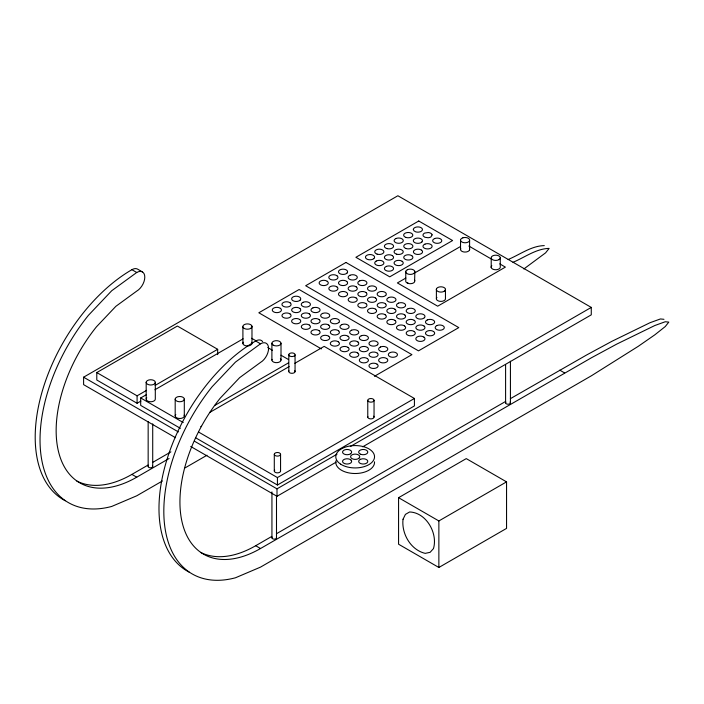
<?xml version="1.0" encoding="UTF-8"?>
<svg xmlns="http://www.w3.org/2000/svg" width="704" height="704" viewBox="0 0 704 704"><rect width="100%" height="100%" fill="white"/><g stroke="black" fill="none" stroke-linecap="round" stroke-linejoin="round"><path stroke-width="1.06" d="M148.157 466.497L148.157 421.678M152.715 466.497L152.715 423.87M271.938 537.821L271.938 491.911M276.496 537.821L276.496 496.285M146.186 382.378L146.335 381.691A4.558 2.631 0 0 1 153.674 380.354A4.558 2.631 0 0 1 152.671 384.762A4.558 2.631 0 0 1 146.186 382.378L146.186 399.124A4.558 2.631 0 0 0 150.744 401.755A4.558 2.631 0 0 0 155.302 399.124L155.302 382.378M146.186 399.124L146.335 398.438A4.558 2.631 0 0 1 146.793 397.804M414.841 271.647L414.603 281.908A4.558 2.631 0 0 1 407.704 283.246L406.525 282.559A4.558 2.631 0 0 1 405.768 280.711L405.768 271.401M407.422 283.43L407.81 282.489M169.074 458.515L136.734 477.189A113.96 65.798 -60 0 1 58.898 453.165A113.96 65.798 -60 0 1 96.439 326.823L115.878 306.31L136.734 291.095A11.396 6.582 -60 0 0 144.795 277.138A11.396 6.582 -60 0 0 136.734 272.483L111.707 290.743L88.387 315.357A136.752 78.954 -60 0 0 40.858 454.071A136.752 78.954 -60 0 0 111.707 506.449L136.734 495.801L162.378 480.999M260.515 343.807L235.488 362.067L212.168 386.681A136.752 78.954 -60 0 0 164.648 525.395A136.752 78.954 -60 0 0 235.488 577.773L260.515 567.125L591.58 375.672L638.29 346.298L654.843 334.814L665.254 326.559L668.8 322.106L665.254 321.746L654.843 325.512L616.713 344.115L591.58 357.694L260.515 548.522A113.96 65.798 -60 0 1 182.679 524.489A113.96 65.798 -60 0 1 220.229 398.147L239.659 377.634L260.515 362.419A11.396 6.582 -60 0 0 268.576 348.462A11.396 6.582 -60 0 0 260.515 343.807L255.684 341.018A136.752 78.954 -60 0 0 165.871 463.144A136.752 78.954 -60 0 0 189.103 572.097M523.846 268.972L545.574 252.859L549.129 248.406C536.237 248.626 524.735 257.418 512.987 262.302M175.56 437.73L83.6 384.639L83.6 377.194L397.874 195.747L591.272 307.41L591.272 314.846L362.71 446.811M140.879 401.086L137.086 403.269L96.791 380.01L96.791 372.566L177.373 326.04L217.668 349.307L217.668 354.622M96.791 372.566L137.086 395.824L146.564 390.35M155.1 385.431L217.668 349.307M180.418 428.34L140.686 405.407L140.686 397.962L146.379 394.68M154.915 389.752L243.118 338.826M405.856 278.054L397.39 282.938L437.686 306.196L505.375 267.115L499.752 263.868M414.313 273.161L460.381 246.567M214.553 405.566L288.526 362.85M209.686 412.465L289.159 366.582M294.835 363.299L324.166 346.368L414.418 398.473L414.418 405.918L277.429 485.012L195.73 437.844M76.798 481.061A113.96 65.798 -60 0 0 131.894 474.399L148.069 465.062M152.83 462.317L170.905 451.88M185.17 467.834L207.011 455.224M374.449 376.288L411.928 354.649L299.112 289.511L258.826 312.778L321.394 348.902M198.581 432.045L277.429 477.567L414.418 398.473M194.515 441.232L276.998 488.849L336.996 454.212M350.328 446.512L591.272 307.41M190.722 446.486L276.998 496.294L336.046 462.202M200.587 552.385A113.96 65.798 -60 0 0 255.684 545.723L271.841 536.395M276.593 533.658L505.622 401.43M510.365 398.684L586.749 354.904L611.873 341.326L650.012 322.714L660.414 318.956L663.969 319.308M398.57 497.693L466.259 458.612L506.554 481.87L506.554 528.396L438.865 567.477L398.57 544.218L398.57 497.693L438.865 520.951L506.554 481.87M250.976 344.951L250.114 345.426A4.558 2.631 0 0 1 244.57 345.338L243.751 344.837A4.558 2.631 0 0 1 243.276 342.223M508.147 259.512C519.895 254.628 531.397 245.837 544.289 245.617M559.786 370.154L564.617 372.944M468.829 246.022L491.313 259.002M142.437 271.92L137.597 269.13A11.396 6.582 -60 0 0 131.903 269.694A136.752 78.954 -60 0 0 42.09 391.82A136.752 78.954 -60 0 0 65.322 500.773M251.645 338.272L256.37 341M267.722 347.556L272.457 350.284M280.966 355.203L288.534 359.568M131.903 269.694L136.734 272.483M140.686 397.962L183.251 422.541M83.6 377.194L178.402 431.93M255.684 545.723L260.515 548.522M131.894 474.399L136.734 477.189M510.426 361.231L510.426 402.758M505.595 364.646L505.595 402.899M500.262 257.831L500.262 267.133A4.558 2.631 0 0 1 499.048 268.902L497.71 269.482A4.558 2.631 0 0 1 492.316 268.875A4.558 2.631 0 0 1 491.841 265.716M491.216 258.28L491.216 267.582M469.594 240.495L469.594 249.797M460.53 240.258L460.53 249.559M445.456 289.326L445.456 298.628A4.558 2.631 0 0 1 444.409 300.432L443.124 301.048A4.558 2.631 0 0 1 438.328 300.925L437.149 300.238A4.558 2.631 0 0 1 436.92 297.475M438.865 520.951L438.865 567.477M436.392 289.08L436.392 298.39M374.044 400.338A3.133 1.813 0 0 1 369.336 401.905A3.133 1.813 0 0 1 369.336 398.772A3.133 1.813 0 0 1 374.044 400.338L374.044 417.085M367.77 400.338L367.77 417.085M295.055 354.904L295.055 371.65M288.816 354.587L288.816 371.334M281.01 343.297L281.01 360.043M280.562 454.318A3.133 1.813 0 0 1 275.845 455.866A3.133 1.813 0 0 1 275.88 452.734A3.133 1.813 0 0 1 280.562 454.318L280.562 471.064M277.429 477.567L277.429 485.012M276.998 488.849L276.998 496.294M274.296 454.291L274.296 471.038M271.894 343.297L271.894 360.043M251.979 326.269L251.979 343.024M242.906 326.814L242.906 343.57M184.307 399.124A4.558 2.631 0 0 1 177.47 401.403A4.558 2.631 0 0 1 177.47 396.845A4.558 2.631 0 0 1 184.307 399.124L184.307 415.87M175.19 399.124L175.19 415.87M137.086 395.824L137.086 403.269M251.698 342.355A4.558 2.631 0 0 1 251.601 344.37M280.465 470.598A3.133 1.813 0 0 1 276.998 472.842A3.133 1.813 0 0 1 274.727 470.14M294.774 370.726A3.133 1.813 0 0 1 294.501 372.53L293.955 372.874A3.133 1.813 0 0 1 290.136 372.979L289.538 372.654A3.133 1.813 0 0 1 288.992 370.876M469.515 248.838A4.558 2.631 0 0 1 464.869 252.067A4.558 2.631 0 0 1 460.759 248.6M414.454 280.007A4.558 2.631 0 0 1 414.841 280.949M184.158 415.193A4.558 2.631 0 0 1 184.158 416.548L183.7 417.19A4.558 2.631 0 0 1 177.47 418.15A4.558 2.631 0 0 1 175.806 414.55M201.282 426.254A3.133 1.813 0 0 1 200.825 426.642M280.394 358.723A4.558 2.631 0 0 1 277.042 362.648A4.558 2.631 0 0 1 272.052 359.357M374.51 461.815A19.378 11.185 0 0 1 354.27 473.502A19.378 11.185 0 0 1 335.975 460.786M373.622 416.178A3.133 1.813 0 0 1 371.316 418.88A3.133 1.813 0 0 1 367.875 416.618M152.407 465.837A2.279 1.32 0 0 1 150.726 467.799A2.279 1.32 0 0 1 148.227 466.154M510.039 402.072A2.42 1.399 0 0 1 508.13 404.219A2.42 1.399 0 0 1 505.859 402.195M276.417 537.478A2.279 1.32 0 0 1 274.217 539.132A2.279 1.32 0 0 1 272.017 537.478M255.684 341.018A11.396 6.582 -60 0 1 262.662 341.642M403.031 519.262C401.359 533.597 410.714 550.009 425.225 553.37L430.109 552.323L433.462 548.61C438.064 533.35 426.29 512.486 409.605 511.975L405.416 514.386L403.031 519.262M432.098 234.881L430.98 236.87A4.558 2.631 0 0 1 428.058 237.741L424.873 237.257L423.28 236.042A4.558 2.631 0 0 1 424.75 233.059L428.314 232.531A4.558 2.631 0 0 1 431.781 234.133L432.098 234.881M413.345 229.486L413.943 230.833L415.668 231.845A4.558 2.631 0 0 0 422.03 230.63A4.558 2.631 0 0 0 419.426 227.066A4.558 2.631 0 0 0 413.486 228.853L413.345 229.486M376.2 261.061L375.206 261.835A4.558 2.631 0 0 0 376.279 264.95A4.558 2.631 0 0 0 381.753 265.206L382.976 264.546A4.558 2.631 0 0 0 383.372 261.782L382.342 261.017A4.558 2.631 0 0 0 376.2 261.061M300.177 300.115L299.103 300.863A4.558 2.631 0 0 1 292.019 299.904A4.558 2.631 0 0 1 295.566 296.234L297.238 296.278A4.558 2.631 0 0 1 300.177 300.115M347.028 273.064L345.963 273.812A4.558 2.631 0 0 1 339.83 273.645L338.879 272.853A4.558 2.631 0 0 1 342.417 269.183L344.089 269.227A4.558 2.631 0 0 1 347.028 273.064M421.872 241.991L420.798 242.739A4.558 2.631 0 0 1 414.665 242.572A4.558 2.631 0 0 1 414.383 239.034A4.558 2.631 0 0 1 420.464 238.542L421.643 239.228A4.558 2.631 0 0 1 421.872 241.991M407.37 269.746L406.305 270.486A4.558 2.631 0 0 0 406.525 273.258L407.704 273.944A4.558 2.631 0 0 0 413.794 273.451A4.558 2.631 0 0 0 413.503 269.905A4.558 2.631 0 0 0 407.37 269.746M338.853 322.45L337.788 323.198A4.558 2.631 0 0 1 331.646 323.03A4.558 2.631 0 0 1 331.364 319.493L332.658 318.868A4.558 2.631 0 0 1 338.096 319.308A4.558 2.631 0 0 1 338.853 322.45M385.713 295.398L384.639 296.146A4.558 2.631 0 0 1 378.506 295.979A4.558 2.631 0 0 1 378.224 292.433L379.509 291.817A4.558 2.631 0 0 1 384.956 292.257A4.558 2.631 0 0 1 385.713 295.398M377.538 344.784L376.464 345.523A4.558 2.631 0 0 1 370.33 345.365A4.558 2.631 0 0 1 370.049 341.818L371.334 341.202A4.558 2.631 0 0 1 376.772 341.642A4.558 2.631 0 0 1 377.538 344.784M424.389 317.733L423.324 318.472A4.558 2.631 0 0 1 417.182 318.314A4.558 2.631 0 0 1 416.9 314.767L418.194 314.151A4.558 2.631 0 0 1 423.632 314.591A4.558 2.631 0 0 1 424.389 317.733M303.054 302.35L301.946 303.072A4.558 2.631 0 0 0 302.025 305.844L303.178 306.548A4.558 2.631 0 0 0 307.965 306.759L309.285 306.161A4.558 2.631 0 0 0 309.179 302.614L307.824 302.042A4.558 2.631 0 0 0 303.054 302.35M349.914 275.299L348.806 276.021A4.558 2.631 0 0 0 348.885 278.793L350.038 279.497A4.558 2.631 0 0 0 354.816 279.708L356.136 279.11A4.558 2.631 0 0 0 356.03 275.563L354.684 274.991A4.558 2.631 0 0 0 349.914 275.299M341.73 324.676L340.63 325.406A4.558 2.631 0 0 0 340.71 328.178L341.854 328.882A4.558 2.631 0 0 0 346.641 329.085L347.961 328.495A4.558 2.631 0 0 0 347.855 324.949L346.5 324.377A4.558 2.631 0 0 0 341.73 324.676M388.59 297.625L387.482 298.355A4.558 2.631 0 0 0 387.561 301.127L388.714 301.831A4.558 2.631 0 0 0 393.501 302.034L394.821 301.444A4.558 2.631 0 0 0 394.715 297.898L393.36 297.326A4.558 2.631 0 0 0 388.59 297.625M380.415 347.01L379.306 347.741A4.558 2.631 0 0 0 379.386 350.504L380.538 351.208A4.558 2.631 0 0 0 385.326 351.419L386.646 350.821A4.558 2.631 0 0 0 386.54 347.274L385.185 346.711A4.558 2.631 0 0 0 380.415 347.01M427.266 319.959L426.158 320.681A4.558 2.631 0 0 0 426.246 323.453L427.39 324.157A4.558 2.631 0 0 0 432.177 324.368L433.497 323.77A4.558 2.631 0 0 0 433.391 320.223L432.036 319.66A4.558 2.631 0 0 0 427.266 319.959M294.501 355.784L293.955 356.127A3.133 1.813 0 0 1 290.136 356.224L289.538 355.907A3.133 1.813 0 0 1 289.714 353.461A3.133 1.813 0 0 1 293.946 353.355A3.133 1.813 0 0 1 294.501 355.784M312.946 307.859L311.775 308.537A4.532 2.614 0 0 0 311.59 311.291L312.664 312.03A4.532 2.614 0 0 0 318.762 311.837A4.532 2.614 0 0 0 319 308.317A4.532 2.614 0 0 0 312.946 307.859M359.797 280.808L358.635 281.486A4.532 2.614 0 0 0 358.442 284.24L359.515 284.979A4.532 2.614 0 0 0 365.614 284.786A4.532 2.614 0 0 0 365.851 281.266A4.532 2.614 0 0 0 359.797 280.808M434.641 238.568L433.47 239.246A4.532 2.614 0 0 0 433.286 242L434.359 242.739A4.532 2.614 0 0 0 440.458 242.546A4.532 2.614 0 0 0 440.695 239.026A4.532 2.614 0 0 0 434.641 238.568M351.622 330.185L350.451 330.871A4.532 2.614 0 0 0 350.266 333.626L351.34 334.356A4.532 2.614 0 0 0 357.438 334.171A4.532 2.614 0 0 0 357.676 330.651A4.532 2.614 0 0 0 351.622 330.185M398.482 303.134L397.311 303.82A4.532 2.614 0 0 0 397.126 306.574L398.2 307.305A4.532 2.614 0 0 0 404.298 307.12A4.532 2.614 0 0 0 404.536 303.6A4.532 2.614 0 0 0 398.482 303.134M390.306 352.519L389.136 353.206A4.532 2.614 0 0 0 388.951 355.96L390.025 356.69A4.532 2.614 0 0 0 396.123 356.506A4.532 2.614 0 0 0 396.361 352.977A4.532 2.614 0 0 0 390.306 352.519M437.158 325.468L435.987 326.154A4.532 2.614 0 0 0 435.802 328.909L436.876 329.639A4.532 2.614 0 0 0 442.974 329.454A4.532 2.614 0 0 0 443.212 325.926A4.532 2.614 0 0 0 437.158 325.468M345.972 262.46L305.677 285.727L418.493 350.856L458.788 327.598L345.972 262.46M418.748 221.003L355.898 257.294L389.743 276.83L452.593 240.539L418.748 221.003M396.132 238.48L394.944 239.166A4.558 2.631 0 0 0 394.724 241.93L395.798 242.678A4.558 2.631 0 0 0 401.931 242.51A4.558 2.631 0 0 0 402.213 238.973L400.928 238.357A4.558 2.631 0 0 0 396.132 238.48M373.78 258.667L372.601 259.354A4.558 2.631 0 0 1 366.511 258.861A4.558 2.631 0 0 1 366.802 255.323A4.558 2.631 0 0 1 372.935 255.156L374 255.904A4.558 2.631 0 0 1 373.78 258.667M386.408 266.394L385.22 267.08A4.558 2.631 0 0 0 386.074 270.591A4.558 2.631 0 0 0 392.207 270.424A4.558 2.631 0 0 0 392.489 266.886L391.195 266.27A4.558 2.631 0 0 0 386.408 266.394M424.978 244.121L423.799 244.807A4.558 2.631 0 0 0 423.57 247.579L424.644 248.318A4.558 2.631 0 0 0 430.778 248.151A4.558 2.631 0 0 0 431.059 244.614L429.774 243.998A4.558 2.631 0 0 0 424.978 244.121M322.626 313.412L321.446 314.098A4.558 2.631 0 0 0 324.298 318.164A4.558 2.631 0 0 0 329.674 315.066A4.558 2.631 0 0 0 322.626 313.412M369.486 286.361L368.298 287.047A4.558 2.631 0 0 0 371.149 291.113A4.558 2.631 0 0 0 376.526 288.015A4.558 2.631 0 0 0 369.486 286.361M361.31 335.746L360.122 336.433A4.558 2.631 0 0 0 362.974 340.498A4.558 2.631 0 0 0 368.35 337.392A4.558 2.631 0 0 0 361.31 335.746M408.162 308.695L406.974 309.382A4.558 2.631 0 0 0 409.834 313.447A4.558 2.631 0 0 0 415.202 310.341A4.558 2.631 0 0 0 408.162 308.695M358.926 458.234L357.738 458.92A4.558 2.631 0 0 1 352.942 459.043L351.657 458.427A4.558 2.631 0 0 1 351.938 454.89A4.558 2.631 0 0 1 358.072 454.722L359.146 455.47A4.558 2.631 0 0 1 358.926 458.234M360.642 459.228L359.462 459.914A4.558 2.631 0 0 0 362.314 463.98A4.558 2.631 0 0 0 367.69 460.874A4.558 2.631 0 0 0 360.642 459.228M250.976 328.205L250.114 328.68A4.558 2.631 0 0 1 244.57 328.592L243.751 328.09A4.558 2.631 0 0 1 244.455 324.553A4.558 2.631 0 0 1 250.615 324.65A4.558 2.631 0 0 1 250.976 328.205M462.862 237.829L461.578 238.454A4.558 2.631 0 0 0 461.859 241.991A4.558 2.631 0 0 0 467.993 242.158A4.558 2.631 0 0 0 468.838 238.647L467.658 237.961A4.558 2.631 0 0 0 462.862 237.829M444.409 291.13L443.124 291.746A4.558 2.631 0 0 1 438.328 291.614L437.149 290.937A4.558 2.631 0 0 1 437.994 287.426A4.558 2.631 0 0 1 444.127 287.584A4.558 2.631 0 0 1 444.409 291.13M350.61 453.781L349.325 454.397A4.558 2.631 0 0 1 342.575 452.382A4.558 2.631 0 0 1 348.418 449.574A4.558 2.631 0 0 1 350.61 453.781M499.048 259.6L497.71 260.172A4.558 2.631 0 0 1 491.146 257.796A4.558 2.631 0 0 1 497.754 255.464L499.092 256.054A4.558 2.631 0 0 1 499.048 259.6M396.686 254.188L395.331 253.625A4.558 2.631 0 0 1 395.234 250.078A4.558 2.631 0 0 1 401.342 249.691L402.486 250.395A4.558 2.631 0 0 1 402.072 253.554A4.558 2.631 0 0 1 396.686 254.188M392.445 255.684L391.134 255.077A4.558 2.631 0 0 0 385.704 255.57A4.558 2.631 0 0 0 385.035 258.72L386.126 259.45A4.558 2.631 0 0 0 392.26 259.23A4.558 2.631 0 0 0 392.445 255.684M405.997 237.424L404.712 236.808A4.558 2.631 0 0 1 404.994 233.27A4.558 2.631 0 0 1 411.127 233.103L412.201 233.851A4.558 2.631 0 0 1 411.444 236.993A4.558 2.631 0 0 1 405.997 237.424M421.502 250.131L420.209 249.515A4.558 2.631 0 0 0 414.77 249.955A4.558 2.631 0 0 0 414.005 253.097L415.078 253.845A4.558 2.631 0 0 0 421.212 253.678A4.558 2.631 0 0 0 421.502 250.131M406.102 248.53L404.818 247.914A4.558 2.631 0 0 1 405.099 244.376A4.558 2.631 0 0 1 411.233 244.209L412.306 244.957A4.558 2.631 0 0 1 411.541 248.098A4.558 2.631 0 0 1 406.102 248.53M411.831 255.719L410.538 255.103A4.558 2.631 0 0 0 405.099 255.534A4.558 2.631 0 0 0 404.342 258.676L405.407 259.424A4.558 2.631 0 0 0 411.541 259.257A4.558 2.631 0 0 0 411.831 255.719M386.76 248.53L385.475 247.914A4.558 2.631 0 0 1 385.757 244.376A4.558 2.631 0 0 1 391.89 244.209L392.964 244.957A4.558 2.631 0 0 1 392.207 248.098A4.558 2.631 0 0 1 386.76 248.53M402.16 261.298L400.866 260.682A4.558 2.631 0 0 0 395.428 261.122A4.558 2.631 0 0 0 394.671 264.264L395.736 265.003A4.558 2.631 0 0 0 401.878 264.845A4.558 2.631 0 0 0 402.16 261.298M377.098 254.118L375.804 253.502A4.558 2.631 0 0 1 376.086 249.955A4.558 2.631 0 0 1 382.228 249.788L383.293 250.536A4.558 2.631 0 0 1 382.536 253.678A4.558 2.631 0 0 1 377.098 254.118M336.89 275.686L335.597 275.07A4.558 2.631 0 0 0 330.158 275.51A4.558 2.631 0 0 0 329.393 278.652L330.466 279.391A4.558 2.631 0 0 0 336.6 279.233A4.558 2.631 0 0 0 336.89 275.686M356.224 286.854L354.939 286.238A4.558 2.631 0 0 0 349.492 286.678A4.558 2.631 0 0 0 348.735 289.819L349.809 290.558A4.558 2.631 0 0 0 355.942 290.4A4.558 2.631 0 0 0 356.224 286.854M375.566 298.021L374.273 297.405A4.558 2.631 0 0 0 368.834 297.836A4.558 2.631 0 0 0 368.078 300.978L369.142 301.726A4.558 2.631 0 0 0 375.285 301.558A4.558 2.631 0 0 0 375.566 298.021M394.909 309.188L393.615 308.563A4.558 2.631 0 0 0 388.177 309.003A4.558 2.631 0 0 0 387.42 312.145L388.485 312.893A4.558 2.631 0 0 0 394.618 312.726A4.558 2.631 0 0 0 394.909 309.188M414.242 320.355L412.958 319.73A4.558 2.631 0 0 0 407.519 320.17A4.558 2.631 0 0 0 406.754 323.312L407.827 324.06A4.558 2.631 0 0 0 413.961 323.893A4.558 2.631 0 0 0 414.242 320.355M433.585 331.514L432.3 330.898A4.558 2.631 0 0 0 426.853 331.338A4.558 2.631 0 0 0 426.096 334.479L427.17 335.218A4.558 2.631 0 0 0 433.303 335.06A4.558 2.631 0 0 0 433.585 331.514M327.219 281.274L325.926 280.65A4.558 2.631 0 0 0 320.487 281.09A4.558 2.631 0 0 0 319.73 284.231L320.795 284.979A4.558 2.631 0 0 0 326.929 284.812A4.558 2.631 0 0 0 327.219 281.274M336.89 286.854L335.597 286.238A4.558 2.631 0 0 0 328.847 288.253A4.558 2.631 0 0 0 334.69 291.051A4.558 2.631 0 0 0 336.89 286.854M346.553 292.433L345.268 291.817A4.558 2.631 0 0 0 339.83 292.257A4.558 2.631 0 0 0 339.064 295.398L340.138 296.146A4.558 2.631 0 0 0 346.271 295.979A4.558 2.631 0 0 0 346.553 292.433M356.224 298.021L354.939 297.405A4.558 2.631 0 0 0 348.19 299.42A4.558 2.631 0 0 0 354.033 302.218A4.558 2.631 0 0 0 356.224 298.021M365.895 303.6L364.61 302.984A4.558 2.631 0 0 0 359.163 303.424A4.558 2.631 0 0 0 358.406 306.566L359.48 307.305A4.558 2.631 0 0 0 365.614 307.146A4.558 2.631 0 0 0 365.895 303.6M375.566 309.188L374.273 308.563A4.558 2.631 0 0 0 367.523 310.587A4.558 2.631 0 0 0 373.375 313.386A4.558 2.631 0 0 0 375.566 309.188M385.238 314.767L383.944 314.151A4.558 2.631 0 0 0 378.506 314.591A4.558 2.631 0 0 0 377.749 317.733L378.814 318.472A4.558 2.631 0 0 0 384.956 318.314A4.558 2.631 0 0 0 385.238 314.767M394.909 320.355L393.615 319.73A4.558 2.631 0 0 0 386.866 321.746A4.558 2.631 0 0 0 392.709 324.553A4.558 2.631 0 0 0 394.909 320.355M404.571 325.934L403.286 325.318A4.558 2.631 0 0 0 397.848 325.758A4.558 2.631 0 0 0 397.082 328.9L398.156 329.639A4.558 2.631 0 0 0 404.29 329.472A4.558 2.631 0 0 0 404.571 325.934M414.242 331.514L412.958 330.898A4.558 2.631 0 0 0 406.208 332.913A4.558 2.631 0 0 0 412.051 335.72A4.558 2.631 0 0 0 414.242 331.514M423.914 337.102L422.629 336.486A4.558 2.631 0 0 0 417.182 336.917A4.558 2.631 0 0 0 416.425 340.058L417.498 340.806A4.558 2.631 0 0 0 423.632 340.639A4.558 2.631 0 0 0 423.914 337.102M290.03 302.738L288.746 302.122A4.558 2.631 0 0 0 283.298 302.562A4.558 2.631 0 0 0 282.542 305.703L283.615 306.442A4.558 2.631 0 0 0 289.749 306.284A4.558 2.631 0 0 0 290.03 302.738M309.373 313.905L308.079 313.289A4.558 2.631 0 0 0 302.641 313.729A4.558 2.631 0 0 0 301.884 316.87L302.949 317.61A4.558 2.631 0 0 0 309.082 317.451A4.558 2.631 0 0 0 309.373 313.905M328.706 325.072L327.422 324.456A4.558 2.631 0 0 0 321.983 324.896A4.558 2.631 0 0 0 321.218 328.038L322.291 328.777A4.558 2.631 0 0 0 328.425 328.61A4.558 2.631 0 0 0 328.706 325.072M348.049 336.239L346.764 335.623A4.558 2.631 0 0 0 341.317 336.054A4.558 2.631 0 0 0 340.56 339.196L341.634 339.944A4.558 2.631 0 0 0 347.767 339.777A4.558 2.631 0 0 0 348.049 336.239M367.391 347.406L366.098 346.782A4.558 2.631 0 0 0 360.659 347.222A4.558 2.631 0 0 0 359.902 350.363L360.967 351.111A4.558 2.631 0 0 0 367.11 350.944A4.558 2.631 0 0 0 367.391 347.406M386.725 358.565L385.44 357.949A4.558 2.631 0 0 0 380.002 358.389A4.558 2.631 0 0 0 379.236 361.53L380.31 362.278A4.558 2.631 0 0 0 386.443 362.111A4.558 2.631 0 0 0 386.725 358.565M280.359 308.326L279.074 307.701A4.558 2.631 0 0 0 273.627 308.141A4.558 2.631 0 0 0 272.87 311.282L273.944 312.03A4.558 2.631 0 0 0 280.078 311.863A4.558 2.631 0 0 0 280.359 308.326M290.03 313.905L288.746 313.289A4.558 2.631 0 0 0 281.987 315.304A4.558 2.631 0 0 0 287.839 318.111A4.558 2.631 0 0 0 290.03 313.905M299.702 319.493L298.408 318.868A4.558 2.631 0 0 0 292.97 319.308A4.558 2.631 0 0 0 292.213 322.45L293.278 323.198A4.558 2.631 0 0 0 299.42 323.03A4.558 2.631 0 0 0 299.702 319.493M309.373 325.072L308.079 324.456A4.558 2.631 0 0 0 301.33 326.471A4.558 2.631 0 0 0 307.182 329.27A4.558 2.631 0 0 0 309.373 325.072M319.044 330.651L317.75 330.035A4.558 2.631 0 0 0 312.312 330.475A4.558 2.631 0 0 0 311.546 333.617L312.62 334.356A4.558 2.631 0 0 0 318.754 334.198A4.558 2.631 0 0 0 319.044 330.651M328.706 336.239L327.422 335.623A4.558 2.631 0 0 0 320.672 337.638A4.558 2.631 0 0 0 326.515 340.437A4.558 2.631 0 0 0 328.706 336.239M338.378 341.818L337.093 341.202A4.558 2.631 0 0 0 331.646 341.642A4.558 2.631 0 0 0 330.889 344.784L331.962 345.523A4.558 2.631 0 0 0 338.096 345.365A4.558 2.631 0 0 0 338.378 341.818M348.049 347.406L346.764 346.782A4.558 2.631 0 0 0 340.014 348.797A4.558 2.631 0 0 0 345.858 351.604A4.558 2.631 0 0 0 348.049 347.406M357.72 352.986L356.426 352.37A4.558 2.631 0 0 0 350.988 352.81A4.558 2.631 0 0 0 350.231 355.951L351.296 356.69A4.558 2.631 0 0 0 357.438 356.532A4.558 2.631 0 0 0 357.72 352.986M367.391 358.565L366.098 357.949A4.558 2.631 0 0 0 359.348 359.964A4.558 2.631 0 0 0 365.2 362.771A4.558 2.631 0 0 0 367.391 358.565M377.062 364.153L375.769 363.537A4.558 2.631 0 0 0 370.33 363.968A4.558 2.631 0 0 0 369.574 367.11L370.638 367.858A4.558 2.631 0 0 0 376.772 367.69A4.558 2.631 0 0 0 377.062 364.153M346.808 281.468L345.629 280.782A4.558 2.631 0 0 0 338.58 282.427A4.558 2.631 0 0 0 343.957 285.534A4.558 2.631 0 0 0 346.808 281.468M366.15 292.626L364.962 291.949A4.558 2.631 0 0 0 357.922 293.594A4.558 2.631 0 0 0 363.299 296.701A4.558 2.631 0 0 0 366.15 292.626M385.493 303.794L384.305 303.116A4.558 2.631 0 0 0 377.265 304.762A4.558 2.631 0 0 0 382.633 307.859A4.558 2.631 0 0 0 385.493 303.794M404.826 314.961L403.647 314.274A4.558 2.631 0 0 0 396.598 315.929A4.558 2.631 0 0 0 401.975 319.026A4.558 2.631 0 0 0 404.826 314.961M424.169 326.128L422.981 325.442A4.558 2.631 0 0 0 415.941 327.096A4.558 2.631 0 0 0 421.318 330.194A4.558 2.631 0 0 0 424.169 326.128M299.957 308.519L298.769 307.833A4.558 2.631 0 0 0 291.729 309.478A4.558 2.631 0 0 0 297.097 312.585A4.558 2.631 0 0 0 299.957 308.519M319.29 319.686L318.111 319A4.558 2.631 0 0 0 311.062 320.646A4.558 2.631 0 0 0 316.439 323.752A4.558 2.631 0 0 0 319.29 319.686M338.633 330.845L337.445 330.167A4.558 2.631 0 0 0 330.405 331.813A4.558 2.631 0 0 0 335.782 334.91A4.558 2.631 0 0 0 338.633 330.845M357.975 342.012L356.787 341.334A4.558 2.631 0 0 0 349.747 342.98A4.558 2.631 0 0 0 355.115 346.078A4.558 2.631 0 0 0 357.975 342.012M377.309 353.179L376.13 352.493A4.558 2.631 0 0 0 369.081 354.147A4.558 2.631 0 0 0 374.458 357.245A4.558 2.631 0 0 0 377.309 353.179M360.642 454.265L359.462 453.578A4.558 2.631 0 0 1 362.314 449.513A4.558 2.631 0 0 1 367.69 452.619A4.558 2.631 0 0 1 360.642 454.265M350.865 459.914L349.677 459.228A4.558 2.631 0 0 0 342.637 460.874A4.558 2.631 0 0 0 348.014 463.98A4.558 2.631 0 0 0 350.865 459.914M273.231 345.154A4.558 2.631 0 0 0 280.852 343.974A4.558 2.631 0 0 0 275.273 340.754A4.558 2.631 0 0 0 273.231 345.154M340.648 464.156A19.378 11.185 0 0 0 373.534 460.302A19.378 11.185 0 0 0 351.305 445.79A19.378 11.185 0 0 0 340.648 464.156"/></g></svg>
